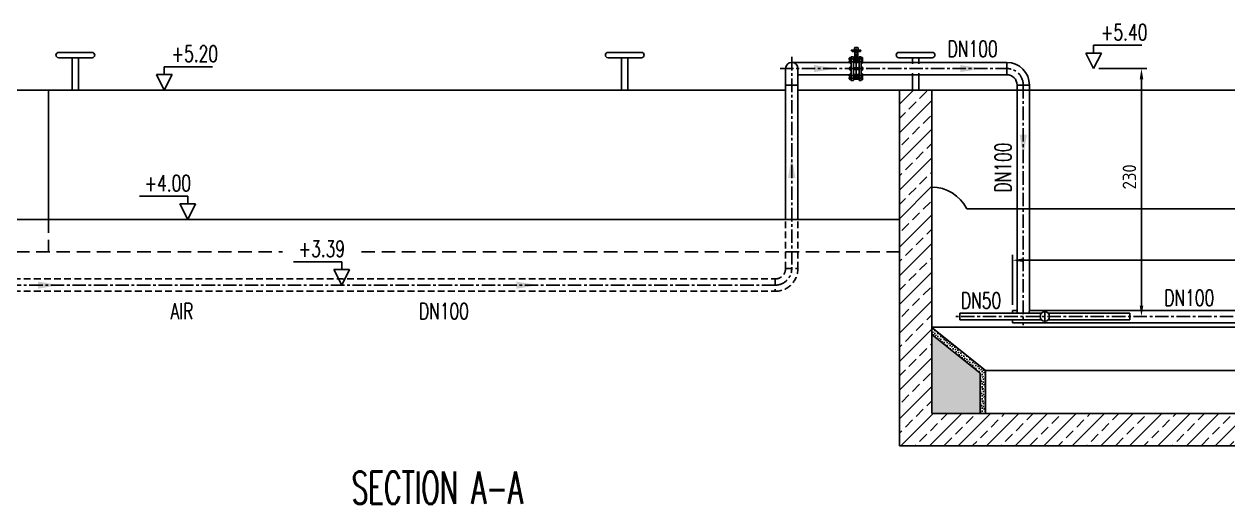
# Model space of a CAD drawing. Header units: inches. Extents: x 113285 to 117969, y -9404 to -6149.
# Drawn here: x 115070 to 116187, y -8404 to -7959 of the extents above; entities that cross this region are included whole.
import ezdxf
from ezdxf.enums import TextEntityAlignment as Align

# ---------------------------------------------------------------- set-up
doc = ezdxf.new("R2010")
doc.units = ezdxf.units.IN
doc.header["$MEASUREMENT"] = 0
doc.linetypes.add('CENTER', pattern=[2, 1.25, -0.25, 0.25, -0.25])
doc.linetypes.add('HIDDEN', pattern=[0.375, 0.25, -0.125])
for name, color, linetype in [('1', 1, 'Continuous'), ('2', 2, 'Continuous'), ('3', 3, 'Continuous'), ('4', 4, 'Continuous'), ('5', 5, 'Continuous'), ('KOT', 2, 'Continuous'), ('OLCU', 2, 'Continuous'), ('YAZI', 7, 'Continuous'), ('YAZI02', 2, 'Continuous')]:
    doc.layers.add(name, color=color, linetype=linetype)
doc.styles.add('A5', font='romanstw.shx', dxfattribs={"width": 0.5})
doc.styles.add('A6', font='romanstw.shx', dxfattribs={"width": 0.6})
doc.styles.add('PASSDIN', font='isocp.shx')
doc.dimstyles.get("Standard").update_dxf_attribs({"dimscale": 5, "dimtxt": 2.5, "dimasz": 2, "dimexe": 1, "dimexo": 1, "dimgap": 1, "dimtad": 1, "dimdec": 8, "dimzin": 12, "dimdsep": 46, "dimtxsty": 'PASSDIN', "dimcen": 2, "dimadec": 1, "dimazin": 3, "dimtfac": 1, "dimtdec": 8, "dimtix": 1, "dimtofl": 0, "dimtmove": 0, "dimatfit": 3, "dimfxl": 0, "dimtolj": 1, "dimtzin": 0, "dimarcsym": 0})

# ---------------------------------------------------------------- blocks, each defined once
blk = doc.blocks.new('*D127')
at = {"layer": 'Defpoints', "color": 0}
for p in [(116062.5, -8000.1), (116100.4, -8230.1), (116106.9, -8230.1)]:
    blk.add_point(p, dxfattribs=at)
at = {"layer": 'OLCU', "color": 0, "lineweight": -2}
for p, q in [((116067.5, -8000.1), (116111.9, -8000.1)), ((116106.9, -8010.1), (116106.9, -8220.1)), ((116105.4, -8230.1), (116111.9, -8230.1))]:
    blk.add_line(p, q, dxfattribs=at)
at = {"layer": 'OLCU', "color": 0}
for points in [[(116105.3, -8010.1), (116108.6, -8010.1), (116106.9, -8000.1)], [(116105.3, -8220.1), (116108.6, -8220.1), (116106.9, -8230.1)]]:
    blk.add_solid(points, dxfattribs=at)
at = {"layer": 'OLCU', "color": 0, "insert": (116095.7, -8100.6), "char_height": 12.5, "attachment_point": 5, "rotation": 90, "style": 'PASSDIN'}
blk.add_mtext('\\A1;230', dxfattribs=at)
blk = doc.blocks.new('*D128')
at = {"layer": 'Defpoints', "color": 0}
for p in [(116837.2, -8177.9), (115987.2, -8224.4), (116837.2, -8224.4)]:
    blk.add_point(p, dxfattribs=at)
at = {"layer": 'OLCU', "color": 0, "lineweight": -2}
for p, q in [((115987.2, -8219.4), (115987.2, -8172.9)), ((115997.2, -8177.9), (116827.2, -8177.9)), ((116837.2, -8219.4), (116837.2, -8172.9))]:
    blk.add_line(p, q, dxfattribs=at)
at = {"layer": 'OLCU', "color": 0}
for points in [[(115997.2, -8176.2), (115997.2, -8179.6), (115987.2, -8177.9)], [(116827.2, -8176.2), (116827.2, -8179.6), (116837.2, -8177.9)]]:
    blk.add_solid(points, dxfattribs=at)
at = {"layer": 'OLCU', "color": 0, "insert": (116412.2, -8166.7), "char_height": 12.5, "attachment_point": 5, "style": 'PASSDIN'}
blk.add_mtext('\\A1;850', dxfattribs=at)

msp = doc.modelspace()

# ---------------------------------------------------------------- hatches: boundary and pattern name
at = {"layer": '1'}
h = msp.add_hatch(dxfattribs=at)
h.set_pattern_fill('ANSI33', color=0, scale=75, style=0)
h.set_pattern_definition([(45, (6891.634, 179.064), (-13.258252, 13.258252), []), (45, (6904.892, 179.064), (-13.258252, 13.258252), [9.375, -4.6875])])
h.paths.add_polyline_path([(117247.0941882, -8221.61123342), (116942.21896117, -8221.61123342), (116942.21896117, -8140.11123342), (116912.21896117, -8140.11123342), (116912.21896117, -8320.11123342), (115912.21896117, -8320.11123342), (115912.21896117, -8140.11123342), (115882.21896117, -8140.11123342), (115882.21896117, -8350.11123342), (116942.21896117, -8350.11123342), (116942.21896117, -8241.61123342), (117247.0941882, -8241.61123342)])
h.paths.add_polyline_path([(115912.21896117, -8020.11123342), (115882.21896117, -8020.11123342), (115882.21896117, -8140.11123342), (115912.21896117, -8140.11123342)])
h = msp.add_hatch(dxfattribs=at)
h.set_pattern_fill('MUDST', color=0, scale=8, angle=45, style=0)
h.set_pattern_definition([(45, (8992.093, -2028.9228), (1.414213562, 4.242640687), [2, -2, 0, -2, 0, -2])])
h.paths.add_polyline_path([(115912.21896117, -8240.29320073), (115912.21896117, -8246.68497336), (115957.21896117, -8282.52120277), (115957.21896117, -8320.11123342), (115962.21896117, -8320.11123342), (115962.21896117, -8280.11123342)])
h = msp.add_hatch(dxfattribs=at)
h.set_pattern_fill('AR-CONC', color=0, scale=4, style=0)
h.set_pattern_definition([(50, (8992.093, -2028.923), (28.6904073, -2.5100854), [3, -33]), (355, (8992.093, -2028.923), (-5.550053, 30.087685), [2.4, -26.4]), (100.4514, (8994.484, -2029.132), (23.140375, 27.577582), [2.5496076, -28.0456845]), (46.1842, (8992.093, -2020.923), (42.689642, -6.62076), [4.5, -49.5]), (96.6356, (8995.65, -2021.475), (37.386508, 38.964715), [3.824412, -42.06852]), (351.1842, (8992.093, -2020.923), (37.386478, 38.964744), [3.6, -39.6]), (21, (8996.093, -2022.923), (23.876282, -16.1047556), [3, -33]), (326, (8996.093, -2022.923), (9.732613, 29.006002), [2.4, -26.4]), (71.4514, (8998.083, -2024.265), (33.608905, 12.90122), [2.5496076, -28.0456845]), (37.5, (8992.093, -2028.923), (0.4863942, 13.3157542), [0, -26.08, 0, -26.8, 0, -26.5]), (7.5, (8992.093, -2028.923), (10.5227815, 15.7764685), [0, -15.28, 0, -25.48, 0, -10.1]), (327.5, (8983.173, -2028.923), (21.3528974, -0.9021949), [0, -10, 0, -31.2, 0, -41.4]), (317.5, (8979.173, -2028.923), (23.3274468, 4.0041993), [0, -13, 0, -20.72, 0, -29.4])])
h.paths.add_polyline_path([(116912.21896117, -8246.68497336), (116867.21896117, -8282.52120277), (116867.21896117, -8320.11123342), (116912.21896117, -8320.11123342)])
h.paths.add_polyline_path([(115957.21896117, -8282.52120277), (115912.21896117, -8246.68497336), (115912.21896117, -8320.11123342), (115957.21896117, -8320.11123342)])

# ---------------------------------------------------------------- linework, layer by layer
at = {"layer": '1', "color": 0, "linetype": 'Continuous'}
for p, q in [((115132.71896117, -7985.11123342), (115101.71896117, -7985.11123342)), ((115132.71896117, -7990.11123342), (115101.71896117, -7990.11123342)), ((115114.21896117, -8020.11123342), (115114.21896117, -7990.11123342)), ((115120.21896117, -8020.11123342), (115120.21896117, -7990.11123342)), ((115642.71896117, -7985.11123342), (115611.71896117, -7985.11123342)), ((115642.71896117, -7990.11123342), (115611.71896117, -7990.11123342)), ((115624.21896117, -8020.11123342), (115624.21896117, -7990.11123342)), ((115630.21896117, -8020.11123342), (115630.21896117, -7990.11123342)), ((115912.71896117, -7985.11123342), (115881.71896117, -7985.11123342)), ((115912.71896117, -7990.11123342), (115881.71896117, -7990.11123342)), ((115894.21896117, -7995.66623342), (115894.21896117, -7990.11123342)), ((115900.21896117, -7995.66623342), (115900.21896117, -7990.11123342)), ((115894.21896117, -8020.11123342), (115894.21896117, -8004.55623342)), ((115900.21896117, -8020.11123342), (115900.21896117, -8004.55623342)), ((115882.21896117, -8140.11123342), (113800.62091114, -8140.11123342))]:
    msp.add_line(p, q, dxfattribs=at)
at = {"layer": '1', "color": 0, "linetype": 'CENTER', "ltscale": 10}
for p, q in [((115782.21896117, -7989.39623342), (115782.21896117, -8185.71123342)), ((115771.50396117, -8000.11123342), (115981.91896117, -8000.11123342)), ((115997.21896117, -8015.41123342), (115997.21896117, -8238.1131269)), ((115766.91896117, -8201.01123342), (114947.51896117, -8201.01123342)), ((116017.21896117, -8224.48853944), (116017.21896117, -8235.37666024)), ((116892.04856964, -8230.11123342), (115934.33597224, -8230.11123342))]:
    msp.add_line(p, q, dxfattribs=at)
at = {"layer": '1', "color": 0}
for p, q in [((115835.64928906, -7990.44123342), (115836.27896117, -7990.44123342)), ((115839.57896117, -7990.44123342), (115844.85896117, -7990.44123342)), ((115835.64928906, -7991.78123342), (115836.27896117, -7991.78123342)), ((115835.64928906, -7993.07727239), (115836.27896117, -7993.07727239)), ((115835.64928906, -7994.41727239), (115836.27896117, -7994.41727239)), ((115835.64928906, -7999.44123342), (115836.27896117, -7999.44123342)), ((115835.64928906, -8000.78123342), (115836.27896117, -8000.78123342)), ((115839.57896117, -7991.78123342), (115844.85896117, -7991.78123342)), ((115839.57896117, -7993.07727239), (115844.85896117, -7993.07727239)), ((115839.57896117, -7994.41727239), (115844.85896117, -7994.41727239)), ((115839.57896117, -7999.44123342), (115844.85896117, -7999.44123342)), ((115839.57896117, -8000.78123342), (115844.85896117, -8000.78123342)), ((115840.89896117, -7992.10323342), (115843.53896117, -7992.10323342)), ((115835.64928906, -8005.80519445), (115836.27896117, -8005.80519445)), ((115835.64928906, -8007.14519445), (115836.27896117, -8007.14519445)), ((115835.64928906, -8008.44123342), (115836.27896117, -8008.44123342)), ((115835.64928906, -8009.78123342), (115836.27896117, -8009.78123342)), ((115839.57896117, -8005.80519445), (115844.85896117, -8005.80519445)), ((115839.57896117, -8007.14519445), (115844.85896117, -8007.14519445)), ((115839.57896117, -8008.44123342), (115844.85896117, -8008.44123342)), ((115839.57896117, -8009.78123342), (115844.85896117, -8009.78123342)), ((115840.89896117, -8008.11923342), (115843.53896117, -8008.11923342)), ((116804.71896117, -8130.11123342), (115944.73945375, -8130.11123342))]:
    msp.add_line(p, q, dxfattribs=at)
at = {"layer": '1', "color": 0, "linetype": 'CENTER'}
for p, q in [((115842.21896117, -7980.20888319), (115842.21896117, -8009.72294947)), ((115835.55612717, -7991.11123342), (115848.22812717, -7991.11123342)), ((115835.55612717, -7993.74727239), (115848.22812717, -7993.74727239)), ((115835.55612717, -8000.11123342), (115848.22812717, -8000.11123342)), ((115835.55612717, -8006.47519445), (115848.22812717, -8006.47519445)), ((115835.55612717, -8009.11123342), (115848.22812717, -8009.11123342))]:
    msp.add_line(p, q, dxfattribs=at)
at = {"layer": '1', "color": 0, "linetype": 'Continuous'}
for centre, start, end in [((115101.71896117, -7987.61123342), 90, 270), ((115132.71896117, -7987.61123342), 270, 90), ((115611.71896117, -7987.61123342), 90, 270), ((115642.71896117, -7987.61123342), 270, 90), ((115881.71896117, -7987.61123342), 90, 270), ((115912.71896117, -7987.61123342), 270, 90)]:
    msp.add_arc(centre, 2.5, start, end, dxfattribs=at)
at = {"layer": '1', "color": 0, "linetype": 'CENTER', "ltscale": 10}
for centre, start, end in [((115981.91896117, -8015.41123342), 0, 90), ((115766.91896117, -8185.71123342), 270, 0)]:
    msp.add_arc(centre, 15.3, start, end, dxfattribs=at)
at = {"layer": '1', "color": 0}
msp.add_arc((115912.21896117, -8146.55079435), 36.43956094, 26.8172317684, 90, dxfattribs=at)
for points in [[(115803.05928731, -7996.77790008), (115823.05928731, -8000.11123342), (115803.05928731, -8003.44456675)], [(115938.77353001, -7996.77790008), (115958.77353001, -8000.11123342), (115938.77353001, -8003.44456675)], [(116000.5522945, -8061.49104683), (115997.21896117, -8081.49104683), (115993.88562784, -8061.49104683)], [(115778.88562784, -8101.49104683), (115782.21896117, -8081.49104683), (115785.5522945, -8101.49104683)], [(115082.5247769, -8197.67790008), (115102.5247769, -8201.01123342), (115082.5247769, -8204.34456675)], [(115526.65061812, -8197.67790008), (115546.65061812, -8201.01123342), (115526.65061812, -8204.34456675)]]:
    msp.add_solid(points, dxfattribs=at)
at = {"layer": '2', "color": 0}
for p, q in [((115835.64928906, -7990.44123342), (115835.77928906, -7990.31123342)), ((115835.64928906, -7991.78123342), (115835.64928906, -7990.44123342)), ((115835.77928906, -7990.31123342), (115836.27896117, -7990.31123342)), ((115835.77928906, -7991.91123342), (115835.77928906, -7990.31123342)), ((115836.35808193, -7989.72559277), (115836.27896117, -7989.86263395)), ((115836.27896117, -7992.35983289), (115836.27896117, -7989.86263395)), ((115837.49984041, -7989.72559277), (115836.35808193, -7989.72559277)), ((115837.46037334, -7990.41937406), (115836.397549, -7990.41937406)), ((115837.29096117, -7982.95123342), (115837.29096117, -7983.30323342)), ((115846.26696117, -7982.95123342), (115837.29096117, -7982.95123342)), ((115846.26696117, -7983.30323342), (115837.29096117, -7983.30323342)), ((115837.49984041, -7989.72559277), (115837.57896117, -7989.86263395)), ((115837.57896117, -7989.11123342), (115837.57896117, -8011.11123342)), ((115839.57896117, -7989.11123342), (115837.57896117, -7989.11123342)), ((115837.57896117, -7992.35983289), (115837.57896117, -7989.86263395)), ((115838.25896117, -7983.30323342), (115838.25896117, -7984.35923342)), ((115838.25896117, -7984.35923342), (115846.17896117, -7984.35923342)), ((115839.57896117, -7989.11123342), (115839.57896117, -8011.11123342)), ((115839.57896117, -7990.31123342), (115844.85896117, -7990.31123342)), ((115840.49999245, -7984.35923342), (115840.89896117, -7984.79923342)), ((115840.63496117, -7980.92723342), (115840.63496117, -7982.95123342)), ((115840.89896117, -7984.79923342), (115843.53896117, -7984.79923342)), ((115840.89896117, -7984.79923342), (115840.89896117, -7990.31123342)), ((115841.07496117, -7980.48723342), (115843.36296117, -7980.48723342)), ((115843.93792989, -7984.35923342), (115843.53896117, -7984.79923342)), ((115843.53896117, -7984.79923342), (115843.53896117, -7990.31123342)), ((115843.80296117, -7980.92723342), (115843.80296117, -7982.95123342)), ((115844.85896117, -7989.11123342), (115844.85896117, -8011.11123342)), ((115846.85896117, -7989.11123342), (115844.85896117, -7989.11123342)), ((115846.17896117, -7983.30323342), (115846.17896117, -7984.35923342)), ((115846.26696117, -7982.95123342), (115846.26696117, -7983.30323342)), ((115846.85896117, -7989.11123342), (115846.85896117, -8011.11123342)), ((115846.85896117, -7989.72559277), (115847.82984041, -7989.72559277)), ((115846.85896117, -7989.72559277), (115846.85896117, -7992.49687406)), ((115846.85896117, -7990.41937406), (115847.79037334, -7990.41937406)), ((115847.82984041, -7989.72559277), (115847.90896117, -7989.86263395)), ((115847.90896117, -7989.86263395), (115847.90896117, -7992.35983289)), ((115776.50396117, -8140.11123342), (115776.50396117, -8000.11123342)), ((115782.21896117, -7994.39623342), (115835.64928906, -7994.39623342)), ((115787.93396117, -8140.11123342), (115787.93396117, -8000.11123342)), ((115835.77928906, -7991.91123342), (115835.64928906, -7991.78123342)), ((115835.64928906, -7993.07727239), (115835.77928906, -7992.94727239)), ((115835.64928906, -7994.41727239), (115835.64928906, -7993.07727239)), ((115835.77928906, -7994.54727239), (115835.64928906, -7994.41727239)), ((115835.64928906, -7999.44123342), (115835.77928906, -7999.31123342)), ((115835.64928906, -8000.78123342), (115835.64928906, -7999.44123342)), ((115835.77928906, -8000.91123342), (115835.64928906, -8000.78123342)), ((115835.77928906, -7991.91123342), (115836.27896117, -7991.91123342)), ((115835.77928906, -7992.94727239), (115836.27896117, -7992.94727239)), ((115835.77928906, -7994.54727239), (115835.77928906, -7992.94727239)), ((115835.77928906, -7994.54727239), (115836.27896117, -7994.54727239)), ((115835.77928906, -7999.31123342), (115836.27896117, -7999.31123342)), ((115835.77928906, -8000.91123342), (115835.77928906, -7999.31123342)), ((115835.77928906, -8000.91123342), (115836.27896117, -8000.91123342)), ((115836.31904083, -7992.4292529), (115836.27896117, -7992.35983289)), ((115836.35808193, -7992.36163174), (115836.27896117, -7992.49867292)), ((115836.27896117, -7994.99587186), (115836.27896117, -7992.49867292)), ((115836.35808193, -7995.13291303), (115836.27896117, -7994.99587186)), ((115836.35808193, -7998.72559277), (115836.27896117, -7998.86263395)), ((115836.27896117, -8001.35983289), (115836.27896117, -7998.86263395)), ((115836.35808193, -8001.49687406), (115836.27896117, -8001.35983289)), ((115837.49984041, -7992.36163174), (115836.35808193, -7992.36163174)), ((115837.49984041, -7995.13291303), (115836.35808193, -7995.13291303)), ((115837.49984041, -7998.72559277), (115836.35808193, -7998.72559277)), ((115837.49984041, -8001.49687406), (115836.35808193, -8001.49687406)), ((115837.46037334, -7991.80309277), (115836.397549, -7991.80309277)), ((115837.46037334, -7993.05541303), (115836.397549, -7993.05541303)), ((115837.46037334, -7994.43913174), (115836.397549, -7994.43913174)), ((115837.46037334, -7999.41937406), (115836.397549, -7999.41937406)), ((115837.46037334, -8000.80309277), (115836.397549, -8000.80309277)), ((115837.49984041, -7992.36163174), (115837.57896117, -7992.49867292)), ((115837.49984041, -7995.13291303), (115837.57896117, -7994.99587186)), ((115837.49984041, -7998.72559277), (115837.57896117, -7998.86263395)), ((115837.49984041, -8001.49687406), (115837.57896117, -8001.35983289)), ((115837.53888151, -7992.4292529), (115837.57896117, -7992.35983289)), ((115837.57896117, -7994.82616623), (115837.57896117, -7992.32896729)), ((115839.57896117, -7991.91123342), (115844.85896117, -7991.91123342)), ((115839.57896117, -7992.94727239), (115844.85896117, -7992.94727239)), ((115839.57896117, -7994.54727239), (115844.85896117, -7994.54727239)), ((115839.57896117, -7999.31123342), (115844.85896117, -7999.31123342)), ((115839.57896117, -8000.91123342), (115844.85896117, -8000.91123342)), ((115839.79896117, -7992.10323342), (115840.89896117, -7992.10323342)), ((115840.89896117, -7991.91123342), (115840.89896117, -7992.10323342)), ((115843.53896117, -7991.91123342), (115843.53896117, -7992.10323342)), ((115844.63896117, -7992.10323342), (115843.53896117, -7992.10323342)), ((115846.85896117, -7991.80309277), (115847.79037334, -7991.80309277)), ((115846.85896117, -7992.19192611), (115846.85896117, -7994.96320741)), ((115846.85896117, -7992.36163174), (115847.82984041, -7992.36163174)), ((115846.85896117, -7993.05541303), (115847.79037334, -7993.05541303)), ((115846.85896117, -7994.43913174), (115847.79037334, -7994.43913174)), ((115846.85896117, -7995.13291303), (115847.82984041, -7995.13291303)), ((115846.85896117, -7998.72559277), (115847.82984041, -7998.72559277)), ((115846.85896117, -7999.41937406), (115847.79037334, -7999.41937406)), ((115846.85896117, -8000.80309277), (115847.79037334, -8000.80309277)), ((115846.85896117, -8001.49687406), (115847.82984041, -8001.49687406)), ((115847.82984041, -7992.36163174), (115847.90896117, -7992.49867292)), ((115847.82984041, -7995.13291303), (115847.90896117, -7994.99587186)), ((115847.82984041, -7998.72559277), (115847.90896117, -7998.86263395)), ((115847.82984041, -8001.49687406), (115847.90896117, -8001.35983289)), ((115847.86888151, -7992.4292529), (115847.90896117, -7992.35983289)), ((115847.90896117, -7992.49867292), (115847.90896117, -7994.99587186)), ((115847.90896117, -7994.39623342), (115981.91896117, -7994.39623342)), ((115847.90896117, -7998.86263395), (115847.90896117, -8001.35983289)), ((115981.91896117, -8005.82623342), (115981.91896117, -7994.39623342)), ((115787.93396117, -8005.82623342), (115835.64928906, -8005.82623342)), ((115835.77928906, -8005.67519445), (115835.64928906, -8005.80519445)), ((115835.64928906, -8005.80519445), (115835.64928906, -8007.14519445)), ((115835.64928906, -8007.14519445), (115835.77928906, -8007.27519445)), ((115835.77928906, -8008.31123342), (115835.64928906, -8008.44123342)), ((115835.64928906, -8008.44123342), (115835.64928906, -8009.78123342)), ((115835.64928906, -8009.78123342), (115835.77928906, -8009.91123342)), ((115835.77928906, -8005.67519445), (115836.27896117, -8005.67519445)), ((115835.77928906, -8005.67519445), (115835.77928906, -8007.27519445)), ((115835.77928906, -8007.27519445), (115836.27896117, -8007.27519445)), ((115835.77928906, -8008.31123342), (115836.27896117, -8008.31123342)), ((115835.77928906, -8008.31123342), (115835.77928906, -8009.91123342)), ((115835.77928906, -8009.91123342), (115836.27896117, -8009.91123342)), ((115836.35808193, -8005.0895538), (115836.27896117, -8005.22659498)), ((115836.27896117, -8005.22659498), (115836.27896117, -8007.72379392)), ((115836.35808193, -8007.86083509), (115836.27896117, -8007.72379392)), ((115836.31904083, -8007.79321393), (115836.27896117, -8007.86263395)), ((115836.27896117, -8007.86263395), (115836.27896117, -8010.35983289)), ((115836.35808193, -8010.49687406), (115836.27896117, -8010.35983289)), ((115837.49984041, -8005.0895538), (115836.35808193, -8005.0895538)), ((115837.49984041, -8007.86083509), (115836.35808193, -8007.86083509)), ((115837.49984041, -8010.49687406), (115836.35808193, -8010.49687406)), ((115837.46037334, -8005.78333509), (115836.397549, -8005.78333509)), ((115837.46037334, -8007.1670538), (115836.397549, -8007.1670538)), ((115837.46037334, -8008.41937406), (115836.397549, -8008.41937406)), ((115837.46037334, -8009.80309277), (115836.397549, -8009.80309277)), ((115837.49984041, -8005.0895538), (115837.57896117, -8005.22659498)), ((115837.49984041, -8007.86083509), (115837.57896117, -8007.72379392)), ((115837.49984041, -8010.49687406), (115837.57896117, -8010.35983289)), ((115837.53888151, -8007.79321393), (115837.57896117, -8007.86263395)), ((115837.57896117, -8005.3963006), (115837.57896117, -8007.89349955)), ((115837.57896117, -8007.86263395), (115837.57896117, -8010.35983289)), ((115837.57896117, -8011.11123342), (115839.57896117, -8011.11123342)), ((115839.57896117, -8005.67519445), (115844.85896117, -8005.67519445)), ((115839.57896117, -8007.27519445), (115844.85896117, -8007.27519445)), ((115839.57896117, -8008.31123342), (115844.85896117, -8008.31123342)), ((115839.57896117, -8009.91123342), (115844.85896117, -8009.91123342)), ((115839.79896117, -8008.11923342), (115840.89896117, -8008.11923342)), ((115840.89896117, -8008.11923342), (115840.89896117, -8008.31123342)), ((115844.63896117, -8008.11923342), (115843.53896117, -8008.11923342)), ((115843.53896117, -8008.11923342), (115843.53896117, -8008.31123342)), ((115844.85896117, -8011.11123342), (115846.85896117, -8011.11123342)), ((115846.85896117, -8005.0895538), (115847.82984041, -8005.0895538)), ((115846.85896117, -8008.03054072), (115846.85896117, -8005.25925943)), ((115846.85896117, -8005.78333509), (115847.79037334, -8005.78333509)), ((115846.85896117, -8007.1670538), (115847.79037334, -8007.1670538)), ((115846.85896117, -8010.49687406), (115846.85896117, -8007.72559277)), ((115846.85896117, -8007.86083509), (115847.82984041, -8007.86083509)), ((115846.85896117, -8008.41937406), (115847.79037334, -8008.41937406)), ((115846.85896117, -8009.80309277), (115847.79037334, -8009.80309277)), ((115846.85896117, -8010.49687406), (115847.82984041, -8010.49687406)), ((115847.82984041, -8005.0895538), (115847.90896117, -8005.22659498)), ((115847.82984041, -8007.86083509), (115847.90896117, -8007.72379392)), ((115847.82984041, -8010.49687406), (115847.90896117, -8010.35983289)), ((115847.86888151, -8007.79321393), (115847.90896117, -8007.86263395)), ((115847.90896117, -8007.72379392), (115847.90896117, -8005.22659498)), ((115847.90896117, -8005.82623342), (115981.91896117, -8005.82623342)), ((115847.90896117, -8010.35983289), (115847.90896117, -8007.86263395)), ((115787.93396117, -8015.41123342), (115776.50396117, -8015.41123342)), ((115991.50396117, -8015.41123342), (115991.50396117, -8224.39623342)), ((115991.50396117, -8015.41123342), (116002.93396117, -8015.41123342)), ((116002.93396117, -8015.41123342), (116002.93396117, -8224.39623342)), ((115987.21896117, -8224.39623342), (115987.21896117, -8227.11123342)), ((115987.21896117, -8224.39623342), (115991.50396117, -8224.39623342)), ((116002.93396117, -8224.39623342), (116837.21896117, -8224.39623342)), ((116013.93724971, -8227.11123342), (115938.21896117, -8227.11123342)), ((115938.21896117, -8233.11123342), (115938.21896117, -8227.11123342)), ((116013.93724971, -8233.11123342), (115938.21896117, -8233.11123342)), ((115987.21896117, -8233.11123342), (115987.21896117, -8235.82623342)), ((115987.21896117, -8235.82623342), (116837.21896117, -8235.82623342)), ((116020.50067263, -8227.11123342), (116096.21896117, -8227.11123342)), ((116020.50067263, -8233.11123342), (116096.21896117, -8233.11123342)), ((116096.21896117, -8233.11123342), (116096.21896117, -8227.11123342))]:
    msp.add_line(p, q, dxfattribs=at)
at = {"layer": '2', "color": 0, "linetype": 'HIDDEN', "ltscale": 50}
for p, q in [((115092.21896117, -8140.11123342), (115092.21896117, -8170.11123342)), ((113862.21896117, -8170.11123342), (115309.48109107, -8170.11123342)), ((115382.86293361, -8170.11123342), (115882.21896117, -8170.11123342))]:
    msp.add_line(p, q, dxfattribs=at)
at = {"layer": '2', "color": 0, "linetype": 'HIDDEN', "ltscale": 25}
for p, q in [((115776.50396117, -8185.71123342), (115776.50396117, -8140.11123342)), ((115787.93396117, -8185.71123342), (115787.93396117, -8140.11123342)), ((115776.50396117, -8185.71123342), (115787.93396117, -8185.71123342)), ((114947.51896117, -8195.29623342), (115766.91896117, -8195.29623342)), ((115766.91896117, -8195.29623342), (115766.91896117, -8206.72623342)), ((114947.51896117, -8206.72623342), (115766.91896117, -8206.72623342))]:
    msp.add_line(p, q, dxfattribs=at)
at = {"layer": '2', "color": 0, "linetype": 'Continuous'}
for p, q in [((116912.21896117, -8240.11123342), (115912.21896117, -8240.11123342)), ((116862.21896117, -8280.11123342), (115962.21896117, -8280.11123342))]:
    msp.add_line(p, q, dxfattribs=at)
at = {"layer": '2', "color": 0}
msp.add_circle((116017.21896117, -8230.11123342), 4.44630522, dxfattribs=at)
for centre, radius, start, end in [((115836.93899675, -7990.04055955), 0.66080716, 151.5338500467, 214.9778911489), ((115838.35646117, -7991.11123342), 2.0775, 160.5475185609, 199.4524814391), ((115836.91892559, -7990.04055955), 0.66080716, 325.0221088511, 28.4661499533), ((115835.50146117, -7991.11123342), 2.0775, 340.5475185609, 19.4524814391), ((115841.07496117, -7980.92723342), 0.44, 90, 180), ((115843.36296117, -7980.92723342), 0.44, 0, 90), ((115847.24892559, -7990.04055955), 0.66080716, 325.0221088511, 28.4661499533), ((115845.83146117, -7991.11123342), 2.0775, 340.5475185609, 19.4524814391), ((115836.93899675, -7992.18190729), 0.66080716, 145.0221088511, 201.2933401663), ((115836.93899675, -7992.67659852), 0.66080716, 151.5338500467, 214.9778911489), ((115836.93899675, -7994.81794625), 0.66080716, 145.0221088511, 208.4661499533), ((115836.93899675, -7999.04055955), 0.66080716, 151.5338500467, 214.9778911489), ((115836.93899675, -8001.18190729), 0.66080716, 145.0221088511, 208.4661499533), ((115838.35646117, -7993.74727239), 2.0775, 160.5475185609, 199.4524814391), ((115838.35646117, -8000.11123342), 2.0775, 160.5475185609, 199.4524814391), ((115836.91892559, -7992.18190729), 0.66080716, 338.7066598337, 34.9778911489), ((115836.91892559, -7992.67659852), 0.66080716, 325.0221088511, 28.4661499533), ((115835.50146117, -7993.74727239), 2.0775, 340.5475185609, 19.4524814391), ((115836.91892559, -7994.81794625), 0.66080716, 331.5338500467, 34.9778911489), ((115836.91892559, -7999.04055955), 0.66080716, 325.0221088511, 28.4661499533), ((115835.50146117, -8000.11123342), 2.0775, 340.5475185609, 19.4524814391), ((115836.91892559, -8001.18190729), 0.66080716, 331.5338500467, 34.9778911489), ((115839.79896117, -7992.32323342), 0.22, 90, 180), ((115844.63896117, -7992.32323342), 0.22, 0, 90), ((115847.24892559, -7992.18190729), 0.66080716, 338.7066598337, 34.9778911489), ((115847.24892559, -7992.67659852), 0.66080716, 325.0221088511, 28.4661499533), ((115845.83146117, -7993.74727239), 2.0775, 340.5475185609, 19.4524814391), ((115847.24892559, -7994.81794625), 0.66080716, 331.5338500467, 34.9778911489), ((115847.24892559, -7999.04055955), 0.66080716, 325.0221088511, 28.4661499533), ((115845.83146117, -8000.11123342), 2.0775, 340.5475185609, 19.4524814391), ((115847.24892559, -8001.18190729), 0.66080716, 331.5338500467, 34.9778911489), ((115981.91896117, -8015.41123342), 21.015, 0, 90), ((115836.93899675, -8005.40452058), 0.66080716, 151.5338500467, 214.9778911489), ((115836.93899675, -8007.54586832), 0.66080716, 145.0221088511, 208.4661499533), ((115836.93899675, -8008.04055955), 0.66080716, 158.7066598337, 214.9778911489), ((115836.93899675, -8010.18190729), 0.66080716, 145.0221088511, 208.4661499533), ((115838.35646117, -8006.47519445), 2.0775, 160.5475185609, 199.4524814391), ((115838.35646117, -8009.11123342), 2.0775, 160.5475185609, 199.4524814391), ((115836.91892559, -8005.40452058), 0.66080716, 325.0221088511, 28.4661499533), ((115835.50146117, -8006.47519445), 2.0775, 340.5475185609, 19.4524814391), ((115836.91892559, -8007.54586832), 0.66080716, 331.5338500467, 34.9778911489), ((115836.91892559, -8008.04055955), 0.66080716, 325.0221088511, 21.2933401663), ((115835.50146117, -8009.11123342), 2.0775, 340.5475185609, 19.4524814391), ((115836.91892559, -8010.18190729), 0.66080716, 331.5338500467, 34.9778911489), ((115839.79896117, -8007.89923342), 0.22, 180, 270), ((115844.63896117, -8007.89923342), 0.22, 270, 0), ((115847.24892559, -8005.40452058), 0.66080716, 325.0221088511, 28.4661499533), ((115845.83146117, -8006.47519445), 2.0775, 340.5475185609, 19.4524814391), ((115847.24892559, -8007.54586832), 0.66080716, 331.5338500467, 34.9778911489), ((115847.24892559, -8008.04055955), 0.66080716, 325.0221088511, 21.2933401663), ((115845.83146117, -8009.11123342), 2.0775, 340.5475185609, 19.4524814391), ((115847.24892559, -8010.18190729), 0.66080716, 331.5338500467, 34.9778911489), ((115981.91896117, -8015.41123342), 9.585, 0, 90)]:
    msp.add_arc(centre, radius, start, end, dxfattribs=at)
at = {"layer": '2', "color": 0, "linetype": 'HIDDEN', "ltscale": 25}
for radius in [21.015, 9.585]:
    msp.add_arc((115766.91896117, -8185.71123342), radius, 270, 0, dxfattribs=at)
at = {"layer": '3', "color": 0, "linetype": 'Continuous'}
for p, q in [((115912.21896117, -8240.29320073), (115962.21896117, -8280.11123342)), ((115912.21896117, -8246.68497336), (115957.21896117, -8282.52120277)), ((115962.21896117, -8280.11123342), (115962.21896117, -8320.11123342)), ((115957.21896117, -8282.52120277), (115957.21896117, -8320.11123342))]:
    msp.add_line(p, q, dxfattribs=at)
at = {"layer": '4', "color": 0, "linetype": 'Continuous'}
for p, q in [((115776.50396117, -8020.11123342), (114912.21896117, -8020.11123342)), ((115092.21896117, -8140.11123342), (115092.21896117, -8020.11123342)), ((115882.21896117, -8020.11123342), (115787.93396117, -8020.11123342)), ((115912.21896117, -8020.11123342), (116992.21896117, -8020.11123342))]:
    msp.add_line(p, q, dxfattribs=at)
at = {"layer": '5', "color": 0, "linetype": 'Continuous'}
for p, q in [((115882.21896117, -8350.11123342), (115882.21896117, -8020.11123342)), ((115912.21896117, -8020.11123342), (115882.21896117, -8020.11123342)), ((115912.21896117, -8020.11123342), (115912.21896117, -8140.11123342)), ((115912.21896117, -8140.11123342), (115912.21896117, -8320.11123342)), ((116912.21896117, -8320.11123342), (115912.21896117, -8320.11123342)), ((116942.21896117, -8350.11123342), (115882.21896117, -8350.11123342))]:
    msp.add_line(p, q, dxfattribs=at)
at = {"layer": 'KOT', "color": 0}
for p, q in [((116062.54350972, -7978.51123298), (116107.18351087, -7978.51123298)), ((116062.54350972, -7985.71123312), (116062.54350972, -7978.51123298)), ((116055.34350958, -7985.71123312), (116069.74350986, -7985.71123312)), ((116062.54350972, -8000.11123341), (116055.34350958, -7985.71123312)), ((116069.74350986, -7985.71123312), (116062.54350972, -8000.11123341)), ((115199.73282292, -7998.51123298), (115244.37282407, -7998.51123298)), ((115199.73282292, -8005.71123312), (115199.73282292, -7998.51123298)), ((115192.53282277, -8005.71123312), (115206.93282306, -8005.71123312)), ((115199.73282292, -8020.11123341), (115192.53282277, -8005.71123312)), ((115206.93282306, -8005.71123312), (115199.73282292, -8020.11123341)), ((115221.47787694, -8118.51123298), (115176.83787579, -8118.51123298)), ((115221.47787694, -8125.71123312), (115221.47787694, -8118.51123298)), ((115214.2778768, -8125.71123312), (115221.47787694, -8140.11123341)), ((115228.67787708, -8125.71123312), (115214.2778768, -8125.71123312)), ((115221.47787694, -8140.11123341), (115228.67787708, -8125.71123312)), ((115364.50135384, -8179.41123298), (115319.86135269, -8179.41123298)), ((115364.50135384, -8186.61123312), (115364.50135384, -8179.41123298)), ((115371.70135399, -8186.61123312), (115357.3013537, -8186.61123312)), ((115357.3013537, -8186.61123312), (115364.50135384, -8201.01123341)), ((115364.50135384, -8201.01123341), (115371.70135399, -8186.61123312))]:
    msp.add_line(p, q, dxfattribs=at)
at = {"layer": 'OLCU', "color": 0}
for centre, start, end in [((115782.21896117, -8000.11123342), 0, 180), ((115997.21896117, -8224.39623342), 180, 208.3636224172), ((115997.21896117, -8224.39623342), 331.6363775828, 0)]:
    msp.add_arc(centre, 5.715, start, end, dxfattribs=at)

# ---------------------------------------------------------------- texts
at = {"layer": 'KOT', "color": 0, "style": 'A5', "width": 0.7}
for s, p in [('+5.40', (116112.47959031, -7973.89466793)), ('+5.20', (115249.66890351, -7993.89466793)), ('+4.00', (115224.54179741, -8113.89466793)), ('+3.39', (115367.56527431, -8174.79466793))]:
    msp.add_text(s, height=15.0000003, dxfattribs=at).set_placement(p, align=Align.RIGHT)
at = {"layer": 'YAZI', "color": 0, "style": 'A6', "width": 0.6}
msp.add_text('SECTION A-A', height=30, dxfattribs=at).set_placement((115453.19213593, -8403.91916908), align=Align.CENTER)
at = {"layer": 'YAZI02', "color": 0, "style": 'A5', "width": 0.7}
for s, p in [('DN100', (115973.39487712, -7989.38614796)), ('DN50', (115976.71370453, -8222.7668643)), ('DN100', (116174.51146987, -8220.3049117)), ('AIR', (115226.80246794, -8232.68719404)), ('DN100', (115482.51818164, -8232.68719404))]:
    msp.add_text(s, height=15.0000003, dxfattribs=at).set_placement(p, align=Align.RIGHT)
msp.add_text('DN100', height=15.0000003, rotation=90, dxfattribs=at).set_placement((115985.92360828, -8068.77131315), align=Align.RIGHT)

# ---------------------------------------------------------------- dimensions: what is measured, and where the dimension line sits
at = {"layer": 'OLCU', "color": 0}
dim = msp.add_linear_dim(base=(116106.9386353387, -8230.1112334179), p1=(116062.543509723, -8000.1112334178), p2=(116100.3562087877, -8230.1112334179), angle=90, dimstyle='Standard', dxfattribs=at)
dim.commit()
dim.dimension.update_dxf_attribs({"geometry": '*D127', "text_midpoint": (116106.9386353387, -8100.5957565158), "dimtype": 160})
dim = msp.add_linear_dim(base=(116837.2189611698, -8177.9018297655), p1=(115987.2189611698, -8224.3962334178), p2=(116837.2189611698, -8224.3962334179), dimstyle='Standard', dxfattribs=at)
dim.commit()
dim.dimension.update_dxf_attribs({"geometry": '*D128', "text_midpoint": (116412.2189611698, -8166.6518297655)})

doc.saveas('drawing.dxf')
